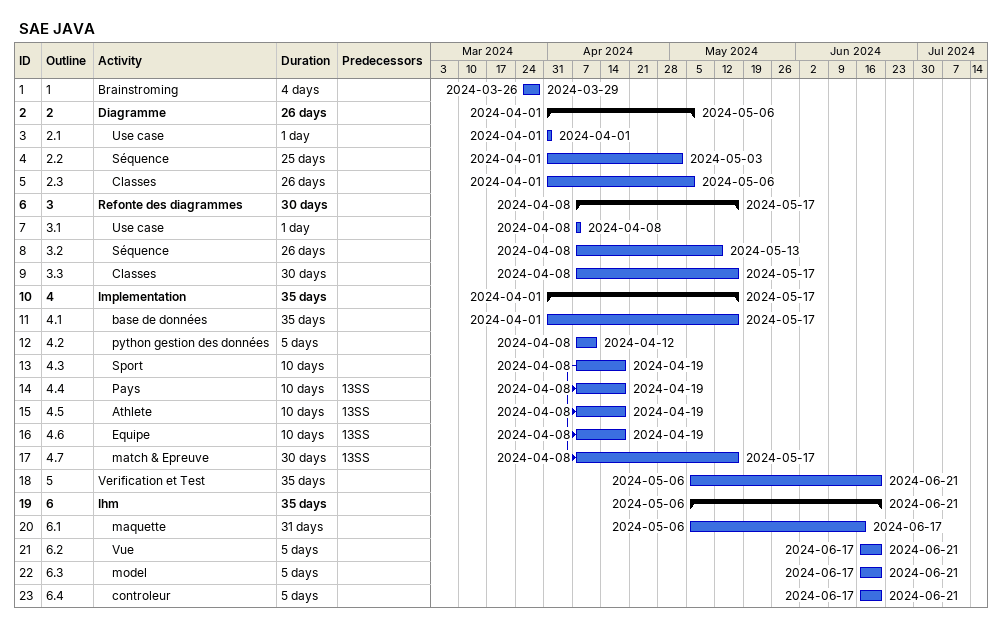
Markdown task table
SAE JAVA

| ID | WBS | Task | Duration | Start | Finish | Predecessors |
|---|---|---|---|---|---|---|
| 1 | 1 | Brainstroming | 4d | 2024-03-26 | 2024-03-29 |  |
| 2 | 2 | **Diagramme** | 26d | 2024-04-01 | 2024-05-06 |  |
| 3 | 2.1 | Use case | 1d | 2024-04-01 | 2024-04-01 |  |
| 4 | 2.2 | Séquence | 25d | 2024-04-01 | 2024-05-03 |  |
| 5 | 2.3 | Classes | 26d | 2024-04-01 | 2024-05-06 |  |
| 6 | 3 | **Refonte des diagrammes** | 30d | 2024-04-08 | 2024-05-17 |  |
| 7 | 3.1 | Use case | 1d | 2024-04-08 | 2024-04-08 |  |
| 8 | 3.2 | Séquence | 26d | 2024-04-08 | 2024-05-13 |  |
| 9 | 3.3 | Classes | 30d | 2024-04-08 | 2024-05-17 |  |
| 10 | 4 | **Implementation** | 35d | 2024-04-01 | 2024-05-17 |  |
| 11 | 4.1 | base de données | 35d | 2024-04-01 | 2024-05-17 |  |
| 12 | 4.2 | python gestion des données | 5d | 2024-04-08 | 2024-04-12 |  |
| 13 | 4.3 | Sport | 10d | 2024-04-08 | 2024-04-19 |  |
| 14 | 4.4 | Pays | 10d | 2024-04-08 | 2024-04-19 | 13SS |
| 15 | 4.5 | Athlete | 10d | 2024-04-08 | 2024-04-19 | 13SS |
| 16 | 4.6 | Equipe | 10d | 2024-04-08 | 2024-04-19 | 13SS |
| 17 | 4.7 | match & Epreuve | 30d | 2024-04-08 | 2024-05-17 | 13SS |
| 18 | 5 | Verification et Test | 35d | 2024-05-06 | 2024-06-21 |  |
| 19 | 6 | **Ihm** | 35d | 2024-05-06 | 2024-06-21 |  |
| 20 | 6.1 | maquette | 31d | 2024-05-06 | 2024-06-17 |  |
| 21 | 6.2 | Vue | 5d | 2024-06-17 | 2024-06-21 |  |
| 22 | 6.3 | model | 5d | 2024-06-17 | 2024-06-21 |  |
| 23 | 6.4 | controleur | 5d | 2024-06-17 | 2024-06-21 |  |
